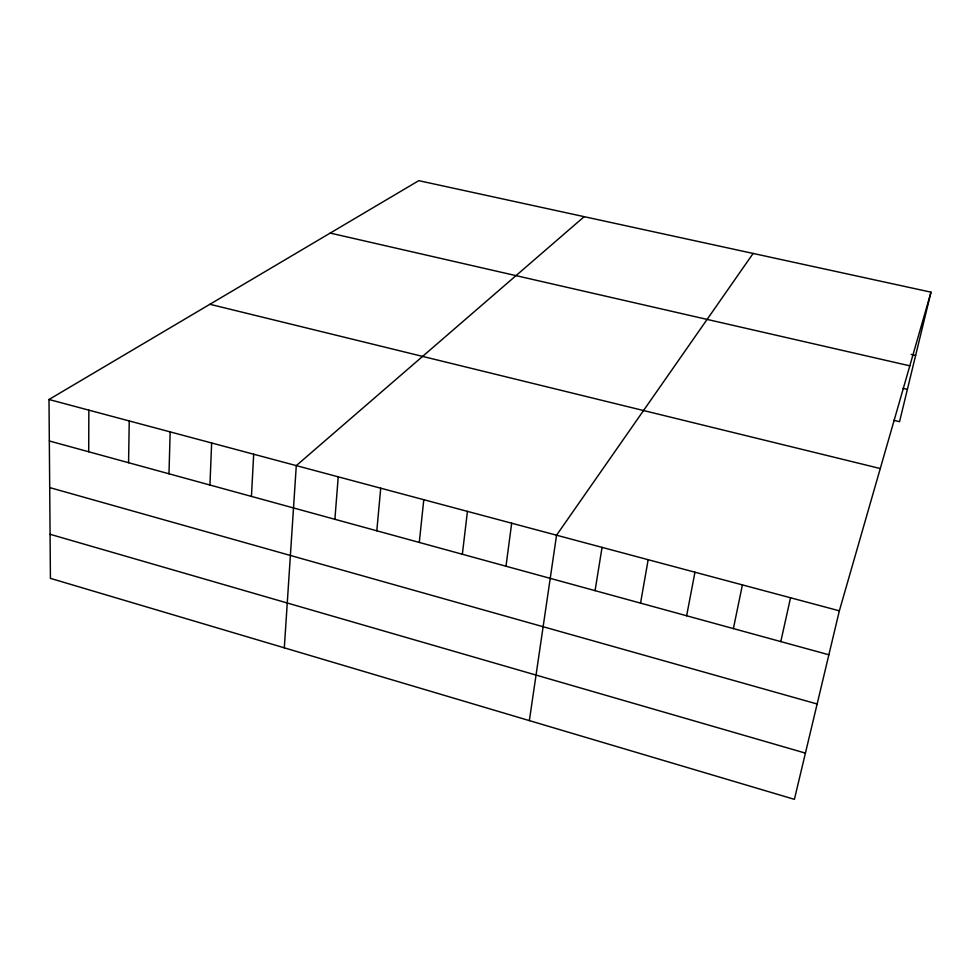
<?xml version="1.0" encoding="UTF-8"?>
<svg xmlns="http://www.w3.org/2000/svg" width="980" height="980" viewBox="0 0 980 980"><rect width="100%" height="100%" fill="white"/><g stroke="black" fill="none" stroke-linecap="round" stroke-linejoin="round"><path stroke-width="1.47" d="M88.702 451.78L88.849 410.155M128.576 462.719L129.238 420.947M168.989 473.793L170.165 431.886M209.941 485.027L211.643 442.985M251.444 496.407L253.685 454.218M284.31 647.829L296.291 465.623L584.19 216.666M334.891 519.29L338.223 476.831M376.81 530.793L380.718 488.187M419.293 542.442L423.777 499.702M462.352 554.251L467.435 511.376M505.986 566.22L511.683 523.21M529.359 720.619L556.554 535.202L753.13 253.44M595.068 590.658L602.051 547.367M640.54 603.116L648.172 559.702M686.637 615.771L694.955 572.21M733.383 628.584L742.411 584.901M780.791 641.594L790.542 597.763M931 292.163L839.358 610.822L794.4 799.337L50.421 578.359L49 399.497L418.779 180.663L931 292.163L899.53 421.694L893.711 420.322M911.18 354.417L915.626 355.434M330.211 233.081L909.808 365.834M902.972 388.349L907.382 389.379M209.892 304.278L880.273 468.538M49 399.497L839.358 610.822M49.331 440.976L828.872 654.775M49.698 487.587L817.136 703.995M50.078 534.284L805.425 753.118"/></g></svg>
